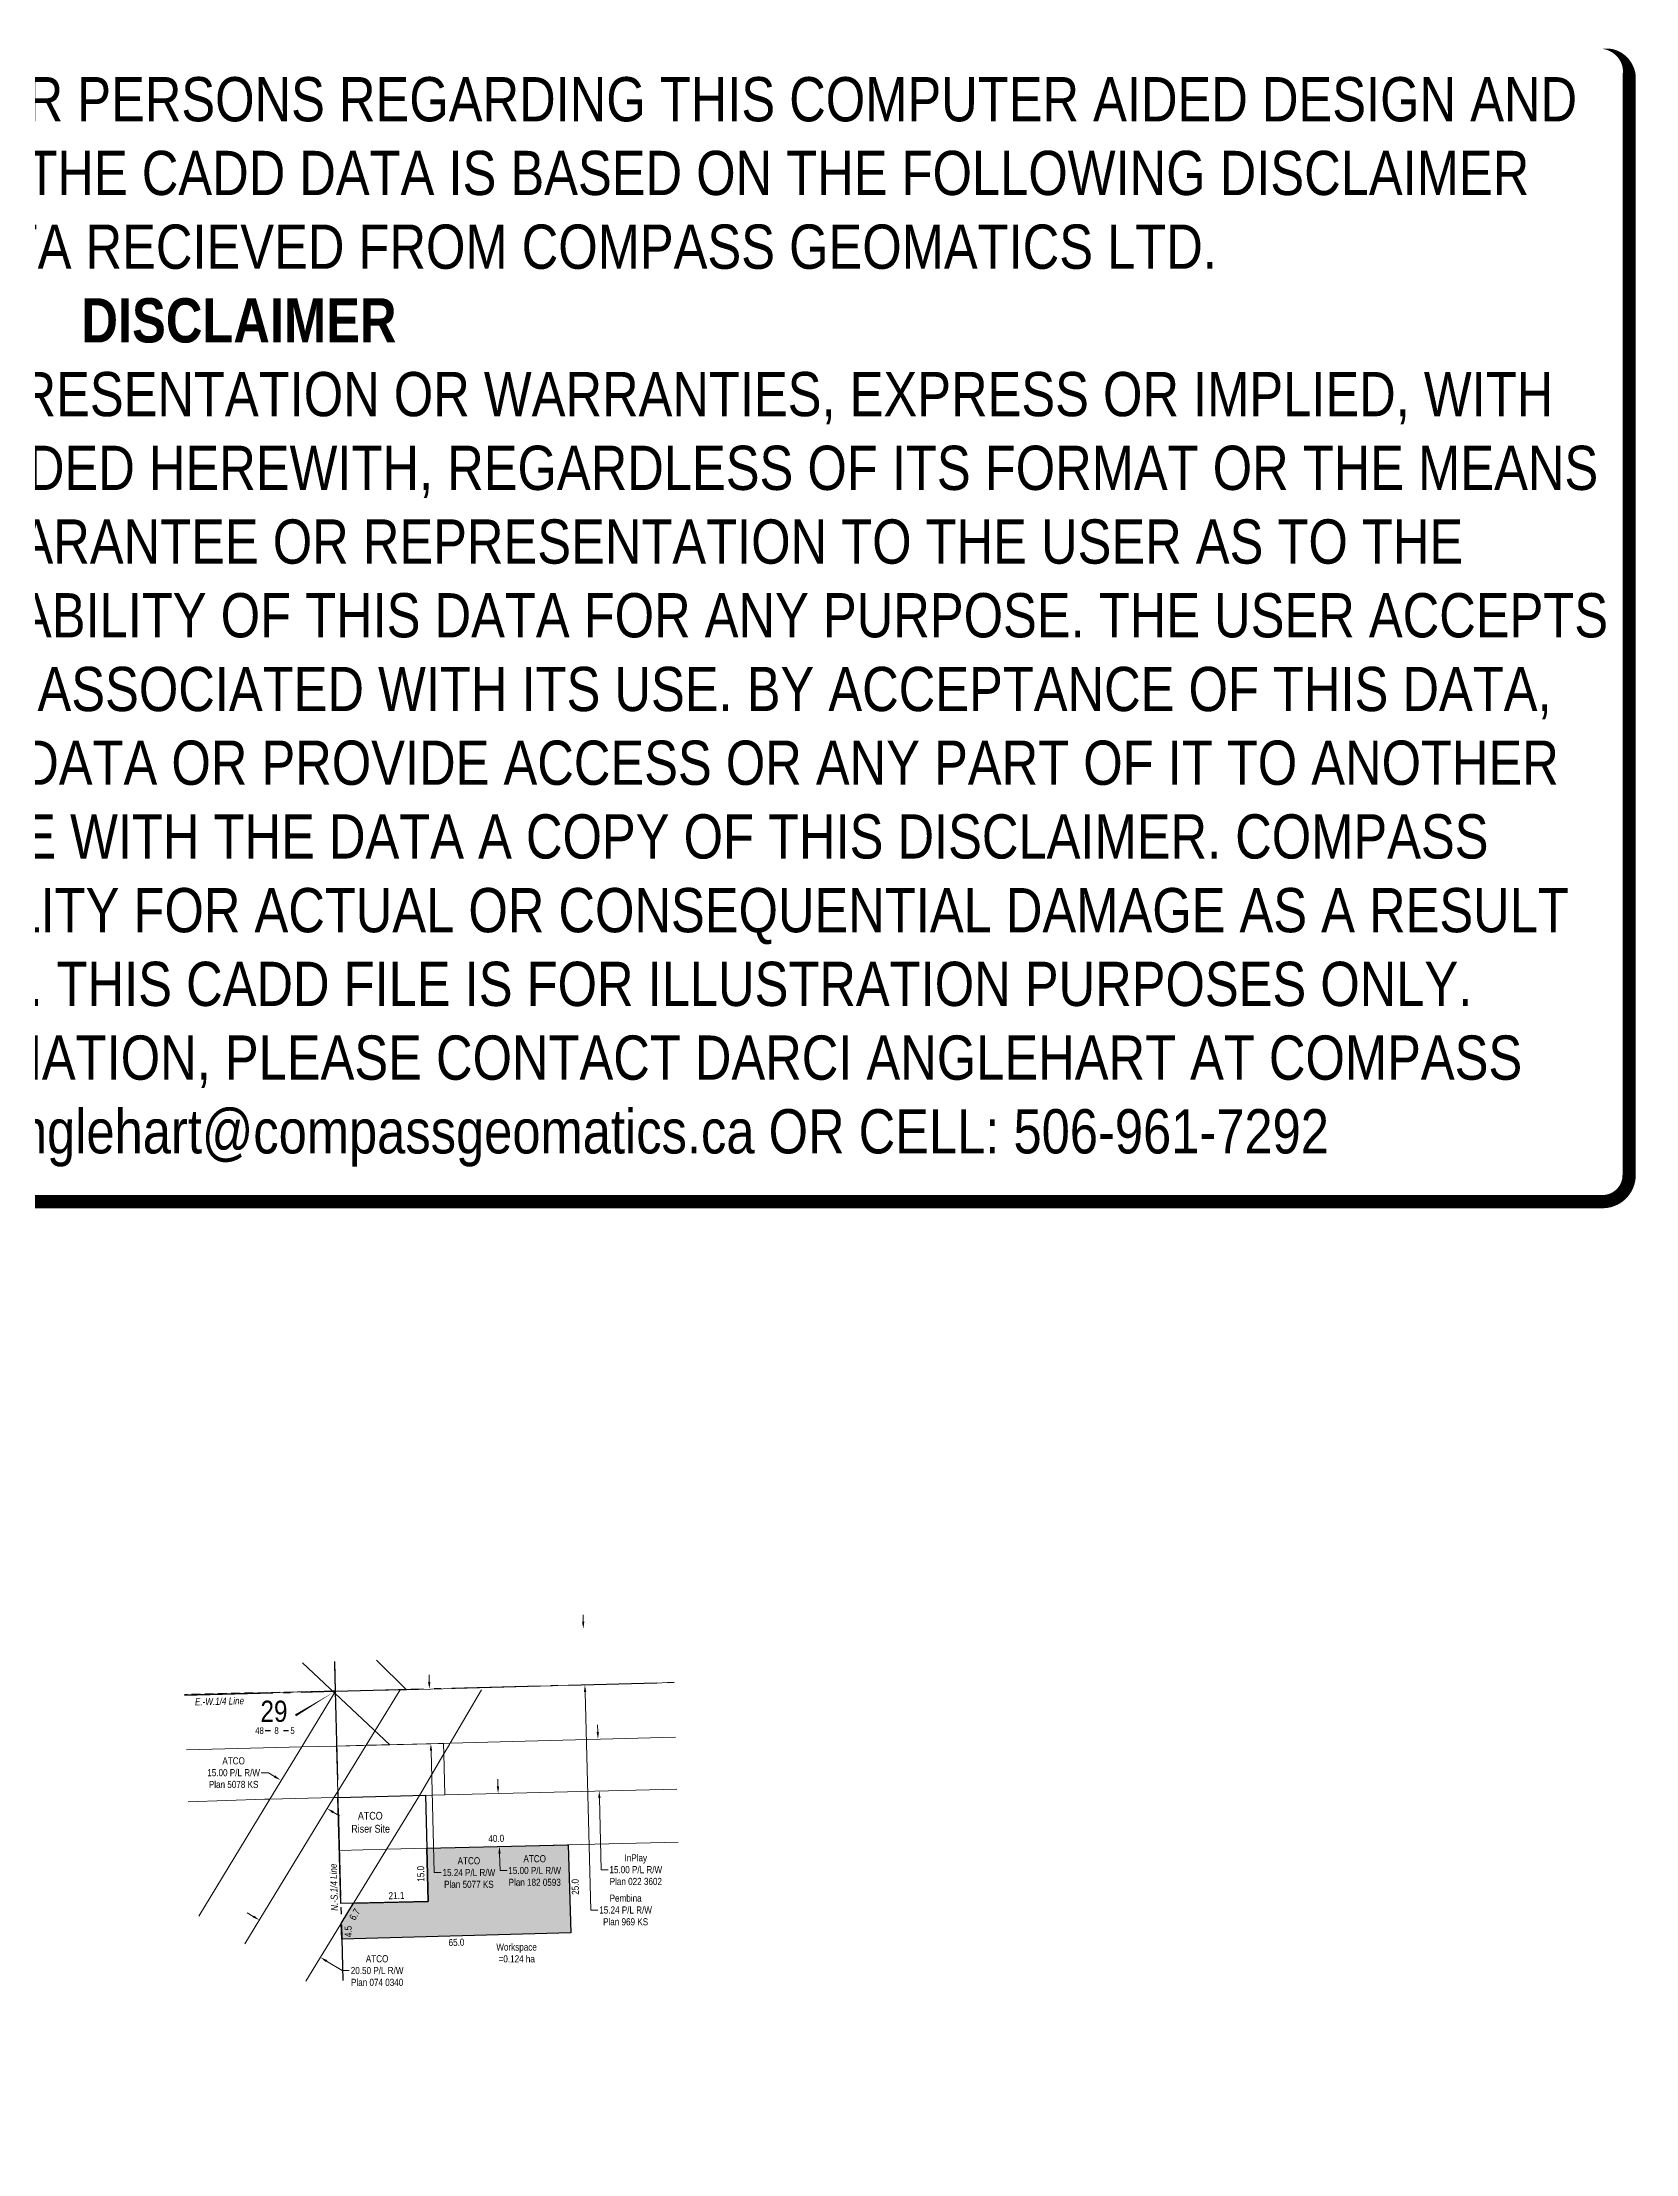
# Model space of a CAD drawing. Extents: x 624192 to 628140, y 5891912 to 5894896.
# Drawn here: x 625888 to 628140, y 5891912 to 5894896 of the extents above; entities that cross this region are included whole.
import ezdxf
from ezdxf.enums import TextEntityAlignment as Align

# ---------------------------------------------------------------- set-up
doc = ezdxf.new("R2010")
doc.units = 0
doc.header["$LTSCALE"] = 5
doc.header["$PDSIZE"] = 0.5
doc.linetypes.add('foc-ACCESSROAD', pattern=[3.75, 2.5, -1.25])
doc.linetypes.add('foc-QUARTERLINE', pattern=[33, 25, -3, 2, -3])
doc.layers.get('Defpoints').update_dxf_attribs({"color": 9})
for name, color, linetype in [('10', 1, 'Continuous'), ('9', 3, 'Continuous'), ('C-RW', 13, 'Continuous'), ('C-WS', 13, 'foc-ACCESSROAD'), ('F-RW', 190, 'Continuous'), ('F-WS', 190, 'foc-ACCESSROAD'), ('L-SECLBL', 7, 'Continuous'), ('L-SECQ', 8, 'foc-QUARTERLINE'), ('P-TEMP-H', 41, 'Continuous'), ('P-TEMP_WORKSPACE', 46, 'Continuous')]:
    doc.layers.add(name, color=color, linetype=linetype)
for name, color, linetype, lineweight in [('C-RW-T', 13, 'Continuous', 9), ('C-WS-T', 13, 'Continuous', 9), ('F-RW-T', 190, 'Continuous', 9), ('P-TEMP-T', 46, 'Continuous', 18)]:
    doc.layers.add(name, color=color, linetype=linetype, lineweight=lineweight)
doc.layers.add('DISCLAIMER', color=7, linetype='Continuous', plot=False)
doc.styles.add('100L', font='ARIALN.TTF', dxfattribs={"height": 11})
doc.styles.add('80', font='ARIALN.TTF', dxfattribs={"height": 10})
doc.styles.add('80CG', font='ARIALN.TTF', dxfattribs={"height": 10})
doc.styles.add('80L', font='ARIALN.TTF', dxfattribs={"height": 10})
doc.styles.add('SIMPLEX', font='ARIALN.TTF')
doc.dimstyles.new('Compass 5 000', dxfattribs={"dimscale": 5, "dimtxt": 9, "dimasz": 2, "dimexe": 0.2, "dimexo": 0.0625, "dimgap": 0.5, "dimtad": 0, "dimtih": 1, "dimtoh": 1, "dimzin": 0, "dimdsep": 46, "dimtxsty": '80CG', "dimcen": 0.1, "dimse1": 1, "dimse2": 1, "dimclrd": 256, "dimclrt": 256, "dimaunit": 1, "dimadec": 4, "dimazin": 0, "dimtfac": 0.06, "dimtofl": 0, "dimtmove": 0, "dimatfit": 1, "dimfxl": 0.2, "dimtolj": 1, "dimtzin": 0, "dimlwd": -1, "dimarcsym": 0})

# ---------------------------------------------------------------- blocks, each defined once
blk = doc.blocks.new('*D455')
at = {"layer": 'C-RW-T', "transparency": 16777216}
for p, q in [((626207.8, 5892450.9), (626197.8, 5892450.9)), ((626216.4, 5892445.7), (626207.8, 5892450.9)), ((626299.6, 5892395), (626308.1, 5892389.8))]:
    blk.add_line(p, q, dxfattribs=at)
for points in [[(626217.2, 5892447.1), (626215.5, 5892444.2), (626224.9, 5892440.5)], [(626300.4, 5892396.4), (626298.7, 5892393.5), (626291, 5892400.2)]]:
    blk.add_solid(points, dxfattribs=at)
at = {"layer": 'Defpoints', "color": 0, "transparency": 16777216}
for p in [(626291, 5892400.2), (625927.7, 5891952.6), (625993.8, 5891912.3)]:
    blk.add_point(p, dxfattribs=at)
at = {"layer": 'C-RW-T', "transparency": 16777216, "insert": (626158.7, 5892450.9), "char_height": 10, "attachment_point": 5, "style": '80CG'}
blk.add_mtext('\\A1;ATCO\\P15.00 P/L R/W\\PPlan 5078 KS', dxfattribs=at)
blk = doc.blocks.new('*D454')
at = {"layer": 'Defpoints', "color": 0, "transparency": 16777216}
for p in [(626826.8, 5892502), (626675.4, 5892425), (626828.6, 5892428.7)]:
    blk.add_point(p, dxfattribs=at)
at = {"layer": 'F-RW-T', "transparency": 16777216}
for p, q in [((626673.3, 5892508.3), (626673.1, 5892518.3)), ((626675.6, 5892415), (626678, 5892313.8)), ((626678, 5892313.8), (626688, 5892313.8))]:
    blk.add_line(p, q, dxfattribs=at)
for points in [[(626675, 5892508.3), (626671.7, 5892508.3), (626673.6, 5892498.3)], [(626677.3, 5892415), (626673.9, 5892415), (626675.4, 5892425)]]:
    blk.add_solid(points, dxfattribs=at)
at = {"layer": 'F-RW-T', "transparency": 16777216, "insert": (626727.1, 5892313.8), "char_height": 10, "attachment_point": 5, "style": '80CG'}
blk.add_mtext('\\A1;InPlay\\P15.00 P/L R/W\\PPlan 022 3602', dxfattribs=at)
blk = doc.blocks.new('L-SECLBL')
at = {"layer": '9', "color": 7}
for p, q in [((-5.1, -27.8), (-12.3, -27.8)), ((20.7, -27.8), (13.5, -27.8))]:
    blk.add_line(p, q, dxfattribs=at)
at = {"layer": '10', "color": 2, "style": 'SIMPLEX'}
blk.add_attdef('SEC', text='', height=30, dxfattribs=at).set_placement((0, 0), align=Align.MIDDLE)
at = {"layer": '10', "color": 5, "style": '80L'}
blk.add_attdef('TWP', text='', height=9.5, dxfattribs=at).set_placement((-14.4, -27.4), align=Align.MIDDLE_RIGHT)
blk.add_attdef('RGE', text='', height=9.5, dxfattribs=at).set_placement((3.6, -27.4), align=Align.MIDDLE_CENTER)
blk.add_attdef('MER', text='', height=9.5, dxfattribs=at).set_placement((23.2, -27.4), align=Align.MIDDLE_LEFT)
blk = doc.blocks.new('*D456')
at = {"layer": 'C-RW-T', "transparency": 16777216}
for p, q in [((626532.3, 5892431.6), (626532, 5892441.6)), ((626534.6, 5892336.6), (626535.2, 5892312.6)), ((626535.2, 5892312.6), (626545.2, 5892312.6))]:
    blk.add_line(p, q, dxfattribs=at)
for points in [[(626534, 5892431.6), (626530.6, 5892431.5), (626532.5, 5892421.6)], [(626536.2, 5892336.7), (626532.9, 5892336.6), (626534.3, 5892346.6)]]:
    blk.add_solid(points, dxfattribs=at)
at = {"layer": 'Defpoints', "color": 0, "transparency": 16777216}
for p in [(626545.7, 5892421.9), (626534.3, 5892346.6), (626547.5, 5892346.9)]:
    blk.add_point(p, dxfattribs=at)
at = {"layer": 'C-RW-T', "transparency": 16777216, "insert": (626584.2, 5892312.6), "char_height": 10, "attachment_point": 5, "style": '80CG'}
blk.add_mtext('\\A1;ATCO\\P15.00 P/L R/W\\PPlan 182 0593', dxfattribs=at)
blk = doc.blocks.new('*D460')
at = {"layer": 'Defpoints', "color": 0, "transparency": 16777216}
for p in [(626544.3, 5892651.3), (626546.4, 5892572), (626655.1, 5892574.9)]:
    blk.add_point(p, dxfattribs=at)
at = {"layer": 'F-RW-T', "transparency": 16777216}
for p, q in [((626652.8, 5892664.2), (626652.5, 5892674.2)), ((626655.4, 5892564.9), (626663.6, 5892256.8)), ((626663.6, 5892256.8), (626673.6, 5892256.8))]:
    blk.add_line(p, q, dxfattribs=at)
for points in [[(626654.4, 5892664.2), (626651.1, 5892664.2), (626653, 5892654.2)], [(626657.1, 5892564.9), (626653.7, 5892564.8), (626655.1, 5892574.9)]]:
    blk.add_solid(points, dxfattribs=at)
at = {"layer": 'F-RW-T', "transparency": 16777216, "insert": (626712.7, 5892256.8), "char_height": 10, "attachment_point": 5, "style": '80CG'}
blk.add_mtext('\\A1;Pembina\\P15.24 P/L R/W\\PPlan 969 KS', dxfattribs=at)
blk = doc.blocks.new('*D465')
at = {"layer": 'C-RW-T', "transparency": 16777216}
for p, q in [((626186.5, 5892247.8), (626178, 5892253)), ((626290.1, 5892184.6), (626312, 5892171.2)), ((626312, 5892171.2), (626322, 5892171.2))]:
    blk.add_line(p, q, dxfattribs=at)
for points in [[(626187.4, 5892249.2), (626185.6, 5892246.4), (626195, 5892242.6)], [(626291, 5892186), (626289.2, 5892183.2), (626281.5, 5892189.8)]]:
    blk.add_solid(points, dxfattribs=at)
at = {"layer": 'Defpoints', "color": 0, "transparency": 16777216}
for p in [(626187.3, 5892229.9), (626281.5, 5892189.8), (626273.8, 5892177.1)]:
    blk.add_point(p, dxfattribs=at)
at = {"layer": 'C-RW-T', "transparency": 16777216, "insert": (626361.5, 5892171.2), "char_height": 10, "attachment_point": 5, "style": '80CG'}
blk.add_mtext('\\A1;ATCO\\P20.50 P/L R/W\\PPlan 074 0340', dxfattribs=at)
blk = doc.blocks.new('*D466')
at = {"layer": 'C-RW-T', "transparency": 16777216}
for p, q in [((626435.2, 5892579.1), (626434.9, 5892589.1)), ((626437.7, 5892482), (626442.1, 5892309.7)), ((626442.1, 5892309.7), (626452.1, 5892309.7))]:
    blk.add_line(p, q, dxfattribs=at)
for points in [[(626436.8, 5892579.1), (626433.5, 5892579.1), (626435.4, 5892569.1)], [(626439.3, 5892482), (626436, 5892481.9), (626437.4, 5892492)]]:
    blk.add_solid(points, dxfattribs=at)
at = {"layer": 'Defpoints', "color": 0, "transparency": 16777216}
for p in [(626522.1, 5892571.3), (626437.4, 5892492), (626524.1, 5892494.2)]:
    blk.add_point(p, dxfattribs=at)
at = {"layer": 'C-RW-T', "transparency": 16777216, "insert": (626491.2, 5892309.7), "char_height": 10, "attachment_point": 5, "style": '80CG'}
blk.add_mtext('\\A1;ATCO\\P15.24 P/L R/W\\PPlan 5077 KS', dxfattribs=at)
blk = doc.blocks.new('Disclaimer_Legal')
at = {"layer": 'DISCLAIMER', "color": 254, "flags": 128}
blk.add_lwpolyline([(-3612.9, -1104.6, 37.5, 37.5, 0), (4096.1, -1104.6, 37.5, 37.5, 0.414214), (4171.1, -1029.6, 37.5, 37.5, 0), (4171.1, 2078.7, 37.5, 0, 0.414214), (4096.1, 2153.7, 0, 0, 0), (-3612.9, 2153.7, 0, 0, 0.414214), (-3687.9, 2078.7, 0, 0, 0), (-3687.9, -1029.6, 0, 37.5, 0.414214)], format="xyseb", close=True, dxfattribs=at)
at = {"layer": 'DISCLAIMER', "color": 254, "insert": (241.6, 533.9), "char_height": 125, "width": 7717.568, "attachment_point": 5, "style": '80'}
blk.add_mtext('NOTICE TO THE CORPORATION, PERSON &/OR PERSONS REGARDING THIS COMPUTER AIDED DESIGN AND DRAFTING (CADD) FILES. ACCEPTANCE OF THE CADD DATA IS BASED ON THE FOLLOWING DISCLAIMER WHICH COVERS ALL CADD DATA RECIEVED FROM COMPASS GEOMATICS LTD.\\P{\\fArial Narrow|b1|i0|c0|p34;DISCLAIMER}\\PCOMPASS GEOMATICS LTD. MAKES NO REPRESENTATION OR WARRANTIES, EXPRESS OR IMPLIED, WITH RESPECT TO THE REUSE OF THE DATA PROVIDED HEREWITH, REGARDLESS OF ITS FORMAT OR THE MEANS OF ITS TRANSMISSION. THERE IS NO GUARANTEE OR REPRESENTATION TO THE USER AS TO THE ACCURACY, CURRENCY, SUITABILITY OR RELIABILITY OF THIS DATA FOR ANY PURPOSE. THE USER ACCEPTS THE DATA "AS IS", AND ASSUMES ALL RISKS ASSOCIATED WITH ITS USE. BY ACCEPTANCE OF THIS DATA, THE USER AGREES NOT TO TRANSMIT THIS DATA OR PROVIDE ACCESS OR ANY PART OF IT TO ANOTHER PARTY UNLESS THE USER SHALL INCLUDE WITH THE DATA A COPY OF THIS DISCLAIMER. COMPASS GEOMATICS LTD. ASSUMES NO RESPONSIBILITY FOR ACTUAL OR CONSEQUENTIAL DAMAGE AS A RESULT OF ANY USER\'S RELIANCE ON THIS DATA. THIS CADD FILE IS FOR ILLUSTRATION PURPOSES ONLY.\\PIF YOU REQUIRE MORE ACCURATE INFORMATION, PLEASE CONTACT DARCI ANGLEHART AT COMPASS GEOMATICS LTD. VIA EMAIL: darci.anglehart@compassgeomatics.ca OR CELL: 506-961-7292', dxfattribs=at)

msp = doc.modelspace()

# ---------------------------------------------------------------- hatches: boundary and pattern name
at = {"layer": 'P-TEMP-H'}
h = msp.add_hatch(color=256, dxfattribs=at)
h.dxf.hatch_style = 1
h.paths.add_polyline_path([(626635.082, 5892224.499), (626311.483, 5892215.458), (626310.888, 5892237.906), (626328.288, 5892266.364), (626433.528, 5892268.967), (626431.777, 5892344.132), (626631.666, 5892348.969)])

# ---------------------------------------------------------------- linework, layer by layer
at = {"layer": 'C-RW', "lineweight": 13}
for points in [[(626783.187, 5892500.879), (626464.721, 5892492.668), (626379.291, 5892490.465), (626256.031, 5892606.299)], [(626360.773, 5892609.91), (626403.038, 5892568.17), (626781.316, 5892578.222)], [(626302.881, 5892565.943), (626254.955, 5892487.258), (626210.027, 5892413.499), (626109.48, 5892248.324)], [(626394.296, 5892567.98), (626345.98, 5892489.605), (626344.674, 5892487.483), (626304.905, 5892422.967), (626300.476, 5892415.701), (626174.419, 5892208.793)], [(626260.973, 5892156.105), (626309.9, 5892236.289), (626421.396, 5892418.639), (626455.893, 5892477.585), (626463.589, 5892490.74), (626464.721, 5892492.668), (626508.988, 5892567.878)], [(626784.959, 5892427.649), (626457.284, 5892419.746), (626455.893, 5892477.585), (626455.538, 5892492.256), (626304.243, 5892488.531), (626308.151, 5892341.137), (626374.997, 5892342.759), (626786.772, 5892352.722)]]:
    msp.add_lwpolyline(points, dxfattribs=at)
at = {"layer": 'C-WS', "linetype": 'Continuous'}
msp.add_lwpolyline([(626310.145, 5892265.915), (626306.17, 5892415.843), (626429.686, 5892419.005), (626433.528, 5892268.967)], close=True, dxfattribs=at)
at = {"layer": 'F-RW', "lineweight": 13}
for points in [[(626089.238, 5892561.14), (626299.011, 5892565.909), (626301.56, 5892565.965), (626403.038, 5892568.17), (626781.316, 5892578.222)], [(626783.187, 5892500.879), (626464.721, 5892492.668), (626455.538, 5892492.256), (626345.98, 5892489.605), (626303.184, 5892488.505), (626254.955, 5892487.258), (626091.93, 5892483.055)], [(626094.453, 5892409.893), (626202.629, 5892413.323), (626210.027, 5892413.499), (626300.476, 5892415.701), (626305.094, 5892415.815), (626420.866, 5892418.624), (626457.284, 5892419.746), (626784.959, 5892427.649)]]:
    msp.add_lwpolyline(points, dxfattribs=at)
at = {"layer": 'F-WS'}
msp.add_lwpolyline([(626301.079, 5892607.852), (626302.189, 5892565.978), (626299.011, 5892565.909), (626089.238, 5892561.14)], dxfattribs=at)
at = {"layer": 'L-SECLBL', "flags": 128}
msp.add_lwpolyline([(626302.19, 5892565.925, 0, 2.999, 0), (626246.092, 5892531.805, 15, 15, 0)], format="xyseb", dxfattribs=at)
at = {"layer": 'L-SECQ'}
for p, q in [((626301.079, 5892607.852), (626302.19, 5892565.925)), ((626302.19, 5892565.925), (626781.298, 5892578.745)), ((626089.269, 5892560.227), (626302.19, 5892565.925)), ((626302.19, 5892565.925), (626313.032, 5892157.046))]:
    msp.add_line(p, q, dxfattribs=at)
at = {"layer": 'P-TEMP_WORKSPACE'}
msp.add_lwpolyline([(626635.082, 5892224.499), (626311.483, 5892215.458), (626310.888, 5892237.906), (626328.288, 5892266.364), (626433.528, 5892268.967), (626431.777, 5892344.132), (626631.666, 5892348.969), (626635.082, 5892224.499)], close=True, dxfattribs=at)

# ---------------------------------------------------------------- block references
at = {"layer": 'DISCLAIMER', "color": 5, "xscale": 0.5, "yscale": 0.5, "zscale": 0.5}
msp.add_blockref('Disclaimer_Legal', (626045.448, 5893810.267), dxfattribs=at)
at = {"layer": 'L-SECLBL', "xscale": 0.999654, "yscale": 0.999654, "zscale": 0.999654}
msp.add_blockref('L-SECLBL', (626215.737, 5892537.736), dxfattribs=at).add_auto_attribs({'SEC': '29', 'TWP': '48', 'RGE': '8', 'MER': '5'})

# ---------------------------------------------------------------- texts
at = {"layer": 'C-WS-T', "insert": (626298.222, 5892395.489), "char_height": 10.99619, "attachment_point": 1, "style": '100L'}
msp.add_mtext_dynamic_manual_height_columns('\\pi36.115;ATCO\\P\\pi26.799;Riser Site', width=106.68153, gutter_width=54.981, heights=[0], dxfattribs=at)
at = {"layer": 'L-SECQ', "char_height": 10, "attachment_point": 2, "style": '80L'}
for s, insert, width, rotation in [('{\\fArial Narrow|b0|i1|c0|p34;E.-W.1/4 Line}', (626138.56, 5892556.79), 69.22005, 1.532778), ('{\\fArial Narrow|b0|i1|c0|p34;N.-S.1/4 Line}', (626295.371, 5892288.871), 66.67572, 91.620785)]:
    msp.add_mtext(s, dxfattribs=dict(at, insert=insert, width=width, rotation=rotation))
at = {"layer": 'P-TEMP-T', "style": '80L'}
for s, rotation, p in [('40.0', 1.386, (626529.934, 5892357.922)), ('15.0', 91.3346, (626423.121, 5892307.926)), ('21.1', 1.4171, (626388.856, 5892277.362)), ('25.0', 91.5715, (626641.489, 5892289.482)), ('6.7', 58.5577, (626329.792, 5892250.617)), ('4.5', 91.5189, (626320.692, 5892226.452)), ('65.0', 1.6002, (626473.623, 5892211.12))]:
    msp.add_text(s, height=9.9965, rotation=rotation, dxfattribs=at).set_placement(p, align=Align.MIDDLE)
at = {"layer": 'P-TEMP-T', "insert": (626527.437, 5892209.472), "char_height": 9.99654, "attachment_point": 1, "style": '80L'}
msp.add_mtext_dynamic_manual_height_columns('\\pi2.5235;Workspace\\P\\pi5.7659;=0.124 ha', width=61.67133, gutter_width=50, heights=[0], dxfattribs=at)

# ---------------------------------------------------------------- dimensions: what is measured, and where the dimension line sits
at = {"layer": 'C-RW-T', "color": 5}
for base, p1, p2, angle, text, picture, middle in [((626437.412, 5892491.963), (626522.075, 5892571.333), (626524.063, 5892494.198), 271.476946, 'ATCO\\P15.24 P/L R/W\\PPlan 5077 KS', '*D466', (626491.197, 5892309.718)), ((626281.547, 5892189.823), (626187.294, 5892229.926), (626273.806, 5892177.137), 328.609169, 'ATCO\\P20.50 P/L R/W\\PPlan 074 0340', '*D465', (626361.543, 5892171.239))]:
    dim = msp.add_linear_dim(base=base, p1=p1, p2=p2, angle=angle, text=text, dimstyle='Compass 5 000', override={"dimtxt": 10}, dxfattribs=at)
    dim.commit()
    dim.dimension.update_dxf_attribs({"geometry": picture, "text_midpoint": middle, "dimtype": 161})
at = {"layer": 'C-RW-T'}
dim = msp.add_linear_dim(base=(626291.016, 5892400.174), p1=(625927.676, 5891952.603), p2=(625993.794, 5891912.321), angle=328.648376, text='ATCO\\P15.00 P/L R/W\\PPlan 5078 KS', dimstyle='Compass 5 000', override={"dimtxt": 10}, dxfattribs=at)
dim.commit()
dim.dimension.update_dxf_attribs({"geometry": '*D455', "text_midpoint": (626158.732, 5892450.862), "dimtype": 161})
at = {"layer": 'C-RW-T', "color": 1}
dim = msp.add_linear_dim(base=(626534.341, 5892346.614), p1=(626545.692, 5892421.879), p2=(626547.505, 5892346.932), angle=271.38603, text='ATCO\\P15.00 P/L R/W\\PPlan 182 0593', dimstyle='Compass 5 000', override={"dimtxt": 10}, dxfattribs=at)
dim.commit()
dim.dimension.update_dxf_attribs({"geometry": '*D456', "text_midpoint": (626584.25, 5892312.604), "dimtype": 161})
at = {"layer": 'F-RW-T', "color": 1}
dim = msp.add_linear_dim(base=(626655.136, 5892574.869), p1=(626544.283, 5892651.316), p2=(626546.391, 5892571.979), angle=271.522186, text='Pembina\\P15.24 P/L R/W\\PPlan 969 KS', dimstyle='Compass 5 000', override={"dimtxt": 10}, dxfattribs=at)
dim.commit()
dim.dimension.update_dxf_attribs({"geometry": '*D460', "text_midpoint": (626712.673, 5892256.847), "dimtype": 161})
at = {"layer": 'F-RW-T'}
dim = msp.add_linear_dim(base=(626675.353, 5892425.006), p1=(626826.787, 5892502.003), p2=(626828.555, 5892428.7), angle=271.381503, text='InPlay\\P15.00 P/L R/W\\PPlan 022 3602', dimstyle='Compass 5 000', override={"dimtxt": 10}, dxfattribs=at)
dim.commit()
dim.dimension.update_dxf_attribs({"geometry": '*D454', "text_midpoint": (626727.122, 5892313.766), "dimtype": 161})

doc.saveas('drawing.dxf')
